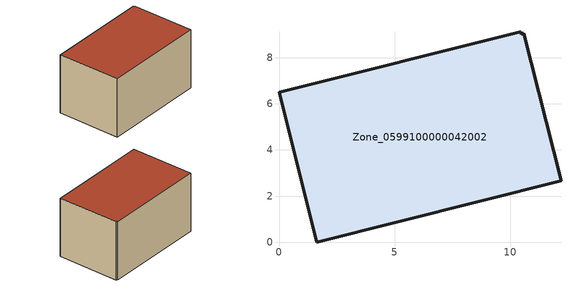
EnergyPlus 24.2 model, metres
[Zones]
Zone_0599100000042002
 floor ground (C_G): 10.6,9.04 12.2,2.66 1.63,0 0,6.5 10.46,9.12 10.48,9.02 z0
 wall outside (C_F): 1.63,0 12.2,2.66 10.6,9.04 10.48,9.02 10.46,9.12 0,6.5 1.63,0 z0:6.37
 roof outside (C_R): 12.2,2.66 10.6,9.04 10.48,9.02 10.46,9.12 0,6.5 1.63,0 z6.37
[BUILDING]
Pand.0599100000042002: North Axis=0; Terrain=City; Loads Convergence Tolerance Value=0.04; Temperature Convergence Tolerance Value=0.4; Solar Distribution=FullExterior; Maximum Number of Warmup Days=25; Minimum Number of Warmup Days=1
[Site:Location]
Rotterdam.The.Hague.AP_ZH_NLD Design_Conditions: Latitude=51.96; Longitude=4.45; Time Zone=1; Elevation=-4.5
[SITE:GROUNDTEMPERATURE:BUILDINGSURFACE]
18, 18, 18, 18, 18, 18, 18, 18, 18, 18, 18, 18
[MATERIAL] Thermal Absorptance=0.9; Solar Absorptance=0.7; Visible Absorptance=0.7
Name | Roughness | Thickness | Conductivity | Density | Specific Heat
G.TI.1946-1964 | MediumSmooth | 0.15 | 1 | 540 | 1210
F.TI.1946-1964 | Rough | 0.3 | 0.857143 | 1920 | 840
R.TI.1946-1964 | MediumRough | 0.2 | 0.277778 | 1500 | 1000
[CONSTRUCTION]
C_G: G.TI.1946-1964
C_F: F.TI.1946-1964
C_R: R.TI.1946-1964
[ZONE]
Zone_0599100000042002: Type=1; Multiplier=1; Ceiling Height=Autocalculate; Volume=Autocalculate; Floor Area=autocalculate; Part of Total Floor Area=Yes
[ZONEINFILTRATION:DESIGNFLOWRATE]
Infil_Zone_0599100000042002: Zone or ZoneList or Space or SpaceList=Zone_0599100000042002; Schedule=AlwaysOn; Design Flow Rate Calculation Method=Flow/Area; Flow Rate per Floor Area=0.003; Constant Term Coefficient=1; Temperature Term Coefficient=0; Velocity Term Coefficient=0; Velocity Squared Term Coefficient=0
[HVACTEMPLATE:ZONE:IDEALLOADSAIRSYSTEM]
Zone_0599100000042002: Maximum Heating Supply Air Temperature=50; Minimum Cooling Supply Air Temperature=13; Maximum Heating Supply Air Humidity Ratio=0.0156; Minimum Cooling Supply Air Humidity Ratio=0.0077; Heating Limit=NoLimit; Cooling Limit=NoLimit; Dehumidification Control Type=ConstantSensibleHeatRatio; Cooling Sensible Heat Ratio=0.7; Dehumidification Setpoint=60; Humidification Control Type=None; Humidification Setpoint=30; Outdoor Air Method=None; Outdoor Air Flow Rate per Person=0.00944; Outdoor Air Flow Rate per Zone Floor Area=0; Outdoor Air Flow Rate per Zone=0; Demand Controlled Ventilation Type=None; Outdoor Air Economizer Type=NoEconomizer; Heat Recovery Type=None; Sensible Heat Recovery Effectiveness=0.7; Latent Heat Recovery Effectiveness=0.65
[ZONECONTROL:THERMOSTAT]
ThermostatControl_Zone_0599100000042002: Zone or ZoneList=Zone_0599100000042002; Control Type Schedule=DualSetpointControlType; Control 1=Thermostat_Zone_0599100000042002; Temperature Difference Between Cutout And Setpoint=0
[THERMOSTATSETPOINT:DUALSETPOINT]
Thermostat_Zone_0599100000042002: Heating Setpoint Temperature Schedule=HeatingSetpoint_Zone_0599100000042002; Cooling Setpoint Temperature Schedule=CoolingSetpoint_Zone_0599100000042002
[SCHEDULE:COMPACT]
HeatingSetpoint_Zone_0599100000042002: Through: 12/31, For: AllDays, Until: 24:00, 21
CoolingSetpoint_Zone_0599100000042002: Through: 12/31, For: AllDays, Until: 24:00, 24
DualSetpointControlType: Through: 12/31, For: AllDays, Until: 24:00, 4
AlwaysOn: Through: 12/31, For: AllDays, Until: 24:00, 1
